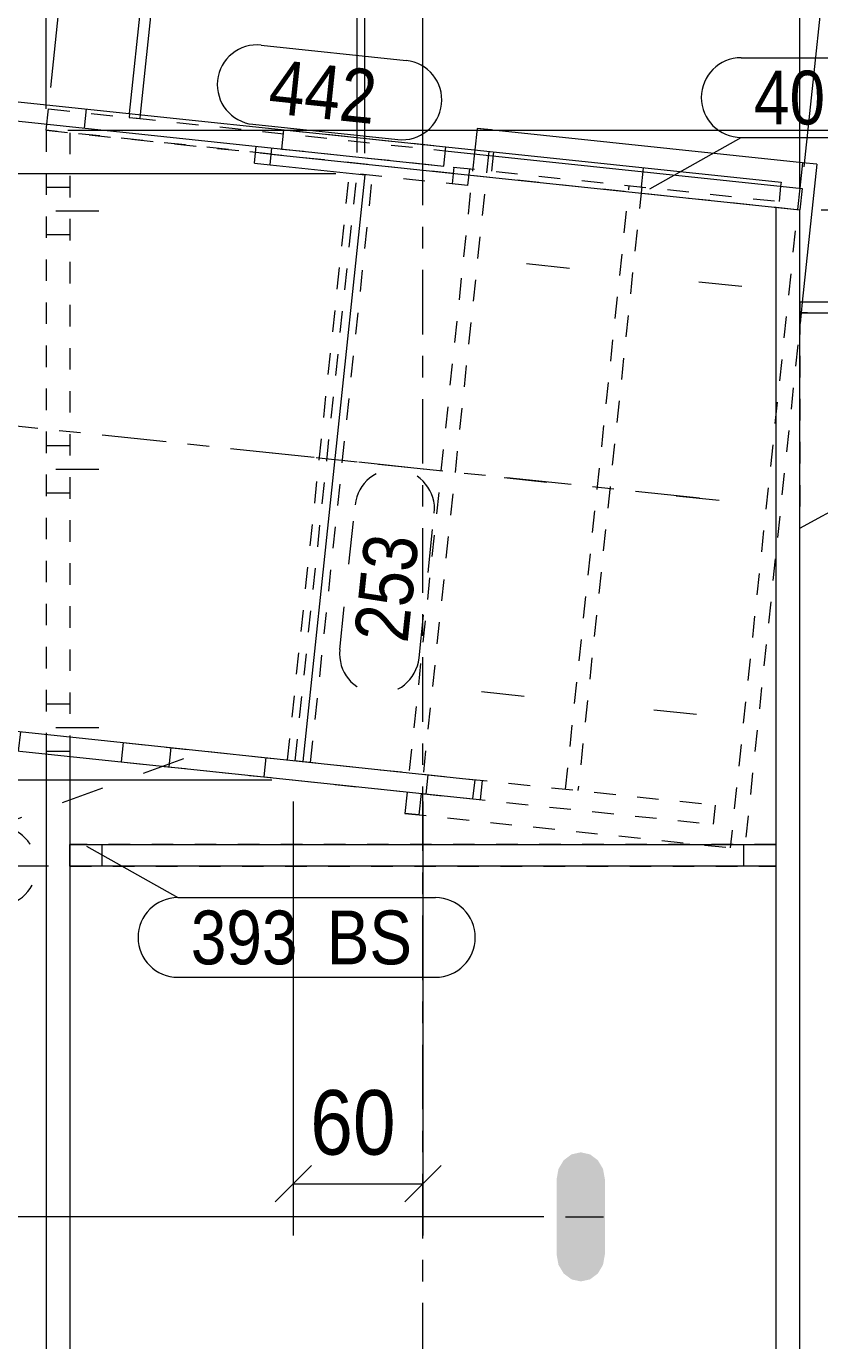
# Model space of a CAD drawing. Header units: millimetres. Extents: x 2 to 825, y 1 to 579.
# Drawn here: x 356.2 to 393.1, y 436.9 to 498 of the extents above; entities that cross this region are included whole.
import ezdxf

# ---------------------------------------------------------------- set-up
doc = ezdxf.new("R2010")
doc.units = ezdxf.units.MM
for name, pattern in [('XKITLINE00', [0]), ('XKITLINE01', [4, 1, -1, 1, -1]), ('XKITLINE02', [4, 2, -2]), ('XKITLINE03', [6, 3, -1, 1, -1])]:
    doc.linetypes.add(name, pattern=pattern)
for name, color, linetype, lineweight in [('Bolt', 3, 'Continuous', 0), ('Dimensions', 7, 'Continuous', 0), ('Part', 2, 'Continuous', 0), ('PartMark', 7, 'Continuous', 0)]:
    doc.layers.add(name, color=color, linetype=linetype, lineweight=lineweight)
doc.styles.add('ARIAL', font='ARIAL.TTF')

# ---------------------------------------------------------------- blocks, each defined once
blk = doc.blocks.new('*A33')
at = {"layer": 'Bolt', "color": 3, "linetype": 'XKITLINE02', "lineweight": 0}
for p, q in [((379.475, 486.988), (382.15, 486.705)), ((387.475, 486.144), (390.15, 485.862)), ((378.426, 477.043), (381.101, 476.761)), ((386.426, 476.199), (389.101, 475.917)), ((377.377, 467.098), (380.052, 466.816)), ((385.377, 466.254), (388.052, 465.972))]:
    blk.add_line(p, q, dxfattribs=at)
blk = doc.blocks.new('*A35')
at = {"layer": 'Part', "color": 7, "linetype": 'XKITLINE03', "lineweight": 0}
blk.add_line((374.661, 387.694), (374.661, 501.333), dxfattribs=at)
at = {"layer": 'Part', "color": 7, "linetype": 'XKITLINE01', "lineweight": 0}
for p, q in [((357.161, 493.179), (391.061, 489.603)), ((357.161, 493.179), (357.161, 464.202)), ((358.261, 493.063), (358.261, 464.086))]:
    blk.add_line(p, q, dxfattribs=at)
at = {"layer": 'Part', "color": 2, "linetype": 'XKITLINE00', "lineweight": 0}
for p, q in [((391.061, 387.694), (391.061, 489.603)), ((391.061, 489.603), (392.161, 489.487)), ((392.161, 387.694), (392.161, 489.487)), ((357.161, 464.202), (357.161, 387.694)), ((358.261, 464.086), (358.261, 387.694))]:
    blk.add_line(p, q, dxfattribs=at)
blk = doc.blocks.new('*A37')
at = {"layer": 'Part', "color": 7, "linetype": 'XKITLINE01', "lineweight": 0}
for p, q in [((357.161, 493.179), (357.266, 494.173)), ((357.266, 494.173), (375.698, 492.229)), ((367.61, 492.077), (357.161, 493.179))]:
    blk.add_line(p, q, dxfattribs=at)
at = {"layer": 'Part', "color": 2, "linetype": 'XKITLINE00', "lineweight": 0}
for p, q in [((367.61, 492.077), (392.161, 489.487)), ((375.698, 492.229), (392.266, 490.481)), ((392.266, 490.481), (392.161, 489.487))]:
    blk.add_line(p, q, dxfattribs=at)
blk = doc.blocks.new('*A38')
at = {"layer": 'Part', "color": 2, "linetype": 'XKITLINE00', "lineweight": 0}
for p, q in [((358.261, 459.99), (391.061, 459.99)), ((391.061, 458.99), (358.261, 458.99))]:
    blk.add_line(p, q, dxfattribs=at)
at = {"layer": 'Part', "color": 7, "linetype": 'XKITLINE01', "lineweight": 0}
for p, q in [((358.261, 458.99), (358.261, 459.99)), ((359.761, 458.99), (359.761, 459.99)), ((389.561, 458.99), (389.561, 459.99)), ((391.061, 458.99), (391.061, 459.99))]:
    blk.add_line(p, q, dxfattribs=at)
blk = doc.blocks.new('*A39')
at = {"layer": 'Part', "color": 7, "linetype": 'XKITLINE01', "lineweight": 0}
for p, q in [((391.061, 459.99), (358.261, 459.99)), ((358.261, 459.99), (358.261, 458.99)), ((359.761, 458.99), (359.761, 459.99)), ((389.561, 458.99), (389.561, 459.99)), ((391.061, 458.99), (391.061, 459.99)), ((358.261, 458.99), (391.061, 458.99))]:
    blk.add_line(p, q, dxfattribs=at)
blk = doc.blocks.new('*A41')
at = {"layer": 'Part', "color": 7, "linetype": 'XKITLINE01', "lineweight": 0}
for p, q in [((410.526, 484.698), (392.161, 484.697)), ((392.161, 484.697), (392.161, 474.697)), ((410.525, 484.697), (410.526, 484.698)), ((410.526, 484.698), (410.525, 484.697))]:
    blk.add_line(p, q, dxfattribs=at)
at = {"layer": 'Part', "color": 2, "linetype": 'XKITLINE00', "lineweight": 0}
blk.add_line((392.161, 474.697), (410.525, 484.697), dxfattribs=at)
blk = doc.blocks.new('*A42')
at = {"layer": 'Part', "color": 2, "linetype": 'XKITLINE00', "lineweight": 0}
for p, q in [((413.361, 485.197), (392.161, 485.197)), ((400.176, 484.697), (400.176, 485.197)), ((419.614, 485.197), (413.809, 485.197)), ((413.809, 484.697), (413.809, 485.197)), ((419.614, 484.697), (419.614, 485.197)), ((392.161, 484.697), (419.614, 484.697))]:
    blk.add_line(p, q, dxfattribs=at)
at = {"layer": 'Part', "color": 7, "linetype": 'XKITLINE01', "lineweight": 0}
for p, q in [((392.161, 485.197), (392.161, 484.697)), ((401.511, 484.697), (401.511, 485.197)), ((413.809, 485.197), (413.361, 485.197))]:
    blk.add_line(p, q, dxfattribs=at)
blk = doc.blocks.new('*A43')
at = {"layer": 'Part', "color": 2, "linetype": 'XKITLINE00', "lineweight": 0}
for p, q in [((361.029, 493.961), (362.897, 511.679)), ((363.395, 511.627), (361.526, 493.909)), ((362.897, 511.679), (363.395, 511.627))]:
    blk.add_line(p, q, dxfattribs=at)
at = {"layer": 'Part', "color": 7, "linetype": 'XKITLINE01', "lineweight": 0}
for p, q in [((361.029, 493.961), (361.009, 493.778)), ((361.009, 493.778), (361.506, 493.726)), ((361.526, 493.909), (361.506, 493.726))]:
    blk.add_line(p, q, dxfattribs=at)
blk = doc.blocks.new('*A62')
at = {"layer": 'Part', "color": 7, "linetype": 'XKITLINE01', "lineweight": 0}
for p, q in [((341.483, 496.023), (341.389, 495.128)), ((355.706, 494.522), (341.483, 496.023)), ((341.389, 495.128), (355.612, 493.627)), ((344.809, 466.41), (347.767, 494.455)), ((345.387, 466.349), (348.345, 494.394)), ((354.723, 493.721), (354.817, 494.616)), ((358.934, 493.277), (359.028, 494.172)), ((366.835, 491.656), (366.917, 492.435)), ((366.835, 491.656), (367.558, 491.579)), ((368.372, 463.925), (371.248, 491.19)), ((338.336, 466.188), (338.431, 467.083)), ((338.431, 467.083), (352.653, 465.583)), ((338.336, 466.188), (352.559, 464.688)), ((344.809, 466.41), (351.985, 465.653)), ((351.67, 464.782), (351.765, 465.677)), ((351.89, 464.758), (352.559, 464.688)), ((355.882, 464.337), (355.976, 465.232)), ((362.87, 463.6), (362.964, 464.495)), ((367.283, 463.135), (367.377, 464.03))]:
    blk.add_line(p, q, dxfattribs=at)
at = {"layer": 'Part', "color": 2, "linetype": 'XKITLINE00', "lineweight": 0}
for p, q in [((355.706, 494.522), (375.717, 492.412)), ((355.612, 493.627), (375.623, 491.517)), ((367.558, 491.579), (367.64, 492.359)), ((375.623, 491.517), (375.717, 492.412)), ((367.558, 491.579), (371.971, 491.114)), ((369.095, 463.849), (371.971, 491.114)), ((352.653, 465.583), (377.078, 463.007)), ((352.559, 464.688), (376.983, 462.112)), ((376.983, 462.112), (377.078, 463.007))]:
    blk.add_line(p, q, dxfattribs=at)
at = {"layer": 'Part', "color": 7, "linetype": 'XKITLINE03', "lineweight": 0}
blk.add_line((374.671, 477.439), (342.118, 480.872), dxfattribs=at)
blk = doc.blocks.new('*A63')
at = {"layer": 'Part', "color": 7, "linetype": 'XKITLINE01', "lineweight": 0}
for p, q in [((368.11, 492.309), (368.204, 493.204)), ((368.204, 493.204), (375.717, 492.412)), ((368.11, 492.309), (391.196, 489.874)), ((377.862, 491.28), (377.957, 492.175)), ((368.721, 463.888), (371.597, 491.153)), ((369.444, 463.812), (372.32, 491.077)), ((376.733, 490.611), (371.597, 491.153)), ((376.092, 491.467), (376.01, 490.688)), ((376.815, 491.391), (376.733, 490.611)), ((384.873, 491.261), (384.798, 490.549)), ((381.282, 462.563), (384.24, 490.608)), ((384.818, 490.547), (381.86, 462.502)), ((391.271, 490.586), (391.196, 489.874)), ((360.738, 464.73), (360.644, 463.835)), ((360.738, 464.73), (388.238, 461.83)), ((360.644, 463.835), (388.144, 460.935)), ((374.81, 462.341), (374.904, 463.236)), ((377.333, 462.075), (377.427, 462.97)), ((388.238, 461.83), (388.144, 460.935))]:
    blk.add_line(p, q, dxfattribs=at)
at = {"layer": 'Part', "color": 2, "linetype": 'XKITLINE00', "lineweight": 0}
for p, q in [((375.717, 492.412), (391.291, 490.769)), ((384.893, 491.444), (384.873, 491.261)), ((391.291, 490.769), (391.271, 490.586))]:
    blk.add_line(p, q, dxfattribs=at)
at = {"layer": 'Part', "color": 7, "linetype": 'XKITLINE03', "lineweight": 0}
blk.add_line((387.509, 476.085), (366.103, 478.343), dxfattribs=at)
blk = doc.blocks.new('*A64')
at = {"layer": 'Part', "color": 7, "linetype": 'XKITLINE01', "lineweight": 0}
for p, q in [((374.485, 461.37), (377.842, 493.193)), ((377.842, 493.193), (377.173, 493.264)), ((377.068, 492.269), (373.816, 461.44)), ((392.16, 490.493), (388.928, 459.846)), ((392.278, 485.197), (389.596, 459.776)), ((374.485, 461.37), (373.816, 461.44)), ((373.816, 461.44), (389.596, 459.776))]:
    blk.add_line(p, q, dxfattribs=at)
at = {"layer": 'Part', "color": 2, "linetype": 'XKITLINE00', "lineweight": 0}
for p, q in [((377.173, 493.264), (377.068, 492.269)), ((392.285, 491.67), (377.173, 493.264)), ((392.285, 491.67), (392.16, 490.493)), ((392.953, 491.599), (392.285, 491.67)), ((392.953, 491.599), (392.278, 485.197))]:
    blk.add_line(p, q, dxfattribs=at)
blk = doc.blocks.new('*A66')
at = {"layer": 'Bolt'}
blk.add_hatch(color=3, dxfattribs=at).paths.add_polyline_path([(381.988, 439.694), (381.56, 439.789), (381.196, 440.06), (380.953, 440.466), (380.868, 440.944), (380.868, 444.444), (380.953, 444.923), (381.196, 445.328), (381.56, 445.599), (381.988, 445.694), (382.417, 445.599), (382.78, 445.328), (383.023, 444.923), (383.108, 444.444), (383.108, 440.944), (383.023, 440.466), (382.78, 440.06), (382.417, 439.789)], flags=17)
at = {"layer": 'Bolt', "color": 3, "linetype": 'XKITLINE00', "lineweight": 0}
blk.add_line((381.274, 442.694), (383.049, 442.694), dxfattribs=at)
blk = doc.blocks.new('*A67')
at = {"layer": 'Bolt', "color": 3, "linetype": 'XKITLINE02', "lineweight": 0}
for p, q in [((358.261, 490.516), (357.161, 490.516)), ((358.261, 490.516), (357.161, 490.516)), ((359.611, 489.416), (353.611, 489.416)), ((359.611, 489.416), (353.611, 489.416)), ((358.261, 488.316), (357.161, 488.316)), ((358.261, 488.316), (357.161, 488.316)), ((358.261, 478.516), (357.161, 478.516)), ((358.261, 478.516), (357.161, 478.516)), ((359.611, 477.416), (353.611, 477.416)), ((359.611, 477.416), (353.611, 477.416)), ((358.261, 476.316), (357.161, 476.316)), ((358.261, 476.316), (357.161, 476.316)), ((358.261, 466.516), (357.161, 466.516)), ((358.261, 466.516), (357.161, 466.516)), ((359.611, 465.416), (353.611, 465.416)), ((359.611, 465.416), (353.611, 465.416)), ((358.261, 464.316), (357.161, 464.316)), ((358.261, 464.316), (357.161, 464.316))]:
    blk.add_line(p, q, dxfattribs=at)
blk = doc.blocks.new('*A189')
at = {"layer": 'Dimensions', "color": 7, "linetype": 'XKITLINE00', "lineweight": 0}
blk.add_line((380.274, 442.694), (255.811, 442.694), dxfattribs=at)
blk = doc.blocks.new('*A190')
at = {"layer": 'Dimensions', "color": 7, "linetype": 'XKITLINE00', "lineweight": 0}
blk.add_line((357.261, 458.99), (275.811, 458.99), dxfattribs=at)
blk = doc.blocks.new('*A191')
at = {"layer": 'Dimensions', "color": 7, "linetype": 'XKITLINE00', "lineweight": 0}
for p, q in [((367.639, 462.992), (275.811, 462.992)), ((357.261, 458.99), (275.811, 458.99))]:
    blk.add_line(p, q, dxfattribs=at)
blk = doc.blocks.new('*A192')
at = {"layer": 'Dimensions', "color": 7, "linetype": 'XKITLINE00', "lineweight": 0}
for p, q in [((370.609, 491.152), (275.811, 491.152)), ((367.639, 462.992), (275.811, 462.992))]:
    blk.add_line(p, q, dxfattribs=at)
blk = doc.blocks.new('*A209')
at = {"layer": 'Dimensions', "color": 7, "linetype": 'XKITLINE00', "lineweight": 0}
blk.add_line((358.161, 493.179), (481.061, 493.179), dxfattribs=at)
blk = doc.blocks.new('*A210')
at = {"layer": 'Dimensions', "color": 7, "linetype": 'XKITLINE00', "lineweight": 0}
for p, q in [((357.371, 495.168), (363.21, 550.527)), ((363.002, 512.673), (366.953, 550.132)), ((363.844, 548.447), (361.979, 546.938)), ((367.587, 548.053), (365.721, 546.543)), ((362.911, 547.693), (366.654, 547.298))]:
    blk.add_line(p, q, dxfattribs=at)
at = {"layer": 'Dimensions', "color": 3}
for p in [(362.911, 547.693), (366.654, 547.298)]:
    blk.add_point(p, dxfattribs=at)
at = {"layer": 'Dimensions', "color": 3, "style": 'ARIAL', "width": 0.85}
for s, rotation, p in [('38', -6.02179, (362.712, 549.071)), ('352', 83.97842, (360.812, 539.225)), ('314', 83.97842, (363.579, 529.582))]:
    blk.add_text(s, height=3, rotation=rotation, dxfattribs=at).set_placement(p)
blk = doc.blocks.new('*A211')
at = {"layer": 'Dimensions', "color": 7, "linetype": 'XKITLINE00', "lineweight": 0}
for p, q in [((363.002, 512.673), (366.953, 550.132)), ((392.371, 491.476), (398.383, 548.476)), ((367.587, 548.053), (365.721, 546.543)), ((366.654, 547.298), (397.911, 544.001)), ((392.371, 491.476), (398.21, 546.835)), ((390.73, 544.758), (397.911, 544.001)), ((395.478, 544.76), (397.911, 544.001)), ((398.844, 544.756), (396.979, 543.246)), ((395.373, 543.766), (397.911, 544.001))]:
    blk.add_line(p, q, dxfattribs=at)
at = {"layer": 'Dimensions', "color": 3}
for p in [(366.654, 547.298), (397.911, 544.001)]:
    blk.add_point(p, dxfattribs=at)
at = {"layer": 'Dimensions', "color": 7}
blk.add_point((397.911, 544.001), dxfattribs=at)
at = {"layer": 'Dimensions', "color": 3, "style": 'ARIAL', "width": 0.85}
for s, p in [('314', (379.105, 547.342)), ('RD', (390.855, 545.952))]:
    blk.add_text(s, height=3, rotation=-6.02179, dxfattribs=at).set_placement(p)
blk = doc.blocks.new('*A212')
at = {"layer": 'Dimensions', "color": 7, "linetype": 'XKITLINE00', "lineweight": 0}
for p, q in [((374.661, 492.333), (374.661, 527.084)), ((413.809, 506.147), (413.809, 527.084)), ((375.51, 525.083), (373.813, 523.386)), ((414.657, 525.083), (412.96, 523.386)), ((374.661, 524.234), (413.809, 524.234))]:
    blk.add_line(p, q, dxfattribs=at)
at = {"layer": 'Dimensions', "color": 3}
for p in [(374.661, 524.234), (413.809, 524.234)]:
    blk.add_point(p, dxfattribs=at)
at = {"layer": 'Dimensions', "color": 3, "style": 'ARIAL', "width": 0.85}
blk.add_text('391', height=3, dxfattribs=at).set_placement((390.897, 525.584))
blk = doc.blocks.new('*A214')
at = {"layer": 'Dimensions', "color": 7, "linetype": 'XKITLINE00', "lineweight": 0}
for p, q in [((368.639, 461.992), (368.639, 441.834)), ((374.661, 461.992), (374.661, 441.834)), ((369.488, 445.083), (367.791, 443.386)), ((375.51, 445.083), (373.813, 443.386)), ((368.639, 444.234), (374.661, 444.234))]:
    blk.add_line(p, q, dxfattribs=at)
at = {"layer": 'Dimensions', "color": 3}
for p in [(368.639, 444.234), (374.661, 444.234)]:
    blk.add_point(p, dxfattribs=at)
at = {"layer": 'Dimensions', "color": 3, "style": 'ARIAL', "width": 0.85}
blk.add_text('60', height=3, dxfattribs=at).set_placement((369.425, 445.584))
blk = doc.blocks.new('*A215')
at = {"layer": 'Dimensions', "color": 7, "linetype": 'XKITLINE00', "lineweight": 0}
for p, q in [((371.609, 492.152), (371.609, 539.084)), ((371.958, 492.115), (371.958, 539.084)), ((372.458, 537.083), (370.761, 535.386)), ((372.807, 537.083), (371.11, 535.386)), ((371.609, 536.234), (371.958, 536.234))]:
    blk.add_line(p, q, dxfattribs=at)
at = {"layer": 'Dimensions', "color": 3}
for p in [(371.609, 536.234), (371.958, 536.234)]:
    blk.add_point(p, dxfattribs=at)
at = {"layer": 'Dimensions', "color": 3, "style": 'ARIAL', "width": 0.85}
blk.add_text('3', height=3, dxfattribs=at).set_placement((370.671, 537.584))
blk = doc.blocks.new('*A216')
at = {"layer": 'Dimensions', "color": 7, "linetype": 'XKITLINE00', "lineweight": 0}
for p, q in [((371.958, 492.115), (371.958, 538.634)), ((374.661, 492.333), (374.661, 538.634)), ((372.807, 537.083), (371.11, 535.386)), ((375.51, 537.083), (373.813, 535.386)), ((371.958, 536.234), (374.661, 536.234))]:
    blk.add_line(p, q, dxfattribs=at)
at = {"layer": 'Dimensions', "color": 3}
for p in [(371.958, 536.234), (374.661, 536.234)]:
    blk.add_point(p, dxfattribs=at)
at = {"layer": 'Dimensions', "color": 3, "style": 'ARIAL', "width": 0.85}
blk.add_text('27', height=3, dxfattribs=at).set_placement((371.085, 531.884))
blk = doc.blocks.new('*A217')
at = {"layer": 'Dimensions', "color": 7, "linetype": 'XKITLINE00', "lineweight": 0}
for p, q in [((445.813, 494.027), (447.51, 492.33)), ((358.161, 493.179), (449.061, 493.179)), ((446.661, 489.487), (446.661, 493.179)), ((445.813, 490.335), (447.51, 488.638)), ((393.161, 489.487), (449.061, 489.487))]:
    blk.add_line(p, q, dxfattribs=at)
at = {"layer": 'Dimensions', "color": 3}
for p in [(446.661, 493.179), (446.661, 489.487)]:
    blk.add_point(p, dxfattribs=at)
at = {"layer": 'Dimensions', "color": 3, "style": 'ARIAL', "width": 0.85}
for s, p in [('11285', (417.136, 494.379)), ('11248', (429.736, 490.687))]:
    blk.add_text(s, height=3, dxfattribs=at).set_placement(p)
blk.add_text('37', height=3, rotation=90.00021, dxfattribs=at).set_placement((445.311, 489.108))
blk = doc.blocks.new('*A218')
at = {"layer": 'Dimensions', "color": 7, "linetype": 'XKITLINE00', "lineweight": 0}
for p, q in [((357.161, 494.179), (357.161, 523.084)), ((374.661, 492.333), (374.661, 523.084)), ((358.01, 521.083), (356.313, 519.386)), ((375.51, 521.083), (373.813, 519.386)), ((357.161, 520.234), (374.661, 520.234))]:
    blk.add_line(p, q, dxfattribs=at)
at = {"layer": 'Dimensions', "color": 3}
for p in [(357.161, 520.234), (374.661, 520.234)]:
    blk.add_point(p, dxfattribs=at)
at = {"layer": 'Dimensions', "color": 3, "style": 'ARIAL', "width": 0.85}
blk.add_text('175', height=3, dxfattribs=at).set_placement((362.574, 521.584))
blk = doc.blocks.new('*A219')
at = {"layer": 'Dimensions', "color": 7, "linetype": 'XKITLINE00', "lineweight": 0}
for p, q in [((374.661, 492.333), (374.661, 523.084)), ((392.161, 490.487), (392.161, 523.084)), ((375.51, 521.083), (373.813, 519.386)), ((393.01, 521.083), (391.313, 519.386)), ((374.661, 520.234), (392.161, 520.234))]:
    blk.add_line(p, q, dxfattribs=at)
at = {"layer": 'Dimensions', "color": 3}
for p in [(374.661, 520.234), (392.161, 520.234)]:
    blk.add_point(p, dxfattribs=at)
at = {"layer": 'Dimensions', "color": 3, "style": 'ARIAL', "width": 0.85}
blk.add_text('175', height=3, dxfattribs=at).set_placement((380.074, 521.584))
blk = doc.blocks.new('*A223')
at = {"layer": 'PartMark', "color": 7, "linetype": 'XKITLINE02', "lineweight": 0}
for p, q in [((370.797, 469.049), (371.507, 475.774)), ((374.477, 468.661), (375.187, 475.386))]:
    blk.add_line(p, q, dxfattribs=at)
for centre, start, end in [((373.347, 475.58), 353.97836, 173.97836), ((372.637, 468.855), 173.97836, 353.97836)]:
    blk.add_arc(centre, 1.85, start, end, dxfattribs=at)
at = {"layer": 'PartMark', "color": 3, "style": 'ARIAL', "width": 0.85}
blk.add_text('253', height=2.5, rotation=83.97842, dxfattribs=at).set_placement((373.943, 469.32))
blk = doc.blocks.new('*A224')
at = {"layer": 'PartMark', "color": 7, "linetype": 'XKITLINE02', "lineweight": 0}
for p, q in [((363.54, 463.982), (354.88, 460.832)), ((348.117, 460.832), (354.88, 460.832)), ((348.117, 457.132), (354.88, 457.132))]:
    blk.add_line(p, q, dxfattribs=at)
for centre, start, end in [((348.117, 458.982), 90, 270), ((354.88, 458.982), 270, 90)]:
    blk.add_arc(centre, 1.85, start, end, dxfattribs=at)
at = {"layer": 'PartMark', "color": 3, "style": 'ARIAL', "width": 0.85}
blk.add_text('437', height=2.5, dxfattribs=at).set_placement((348.717, 457.732))
blk = doc.blocks.new('*A225')
at = {"layer": 'PartMark', "color": 7, "linetype": 'XKITLINE00', "lineweight": 0}
for p, q in [((367.153, 497.136), (373.878, 496.427)), ((366.765, 493.457), (373.49, 492.747))]:
    blk.add_line(p, q, dxfattribs=at)
for centre, start, end in [((366.959, 495.296), 83.9789, 263.9789), ((373.684, 494.587), 263.9789, 83.9789)]:
    blk.add_arc(centre, 1.85, start, end, dxfattribs=at)
at = {"layer": 'PartMark', "color": 3, "style": 'ARIAL', "width": 0.85}
blk.add_text('442', height=2.5, rotation=-6.02179, dxfattribs=at).set_placement((367.424, 493.99))
blk = doc.blocks.new('*A231')
at = {"layer": 'PartMark', "color": 7, "linetype": 'XKITLINE00', "lineweight": 0}
for p, q in [((389.434, 496.549), (396.196, 496.549)), ((385.191, 490.457), (389.434, 492.849)), ((389.434, 492.849), (396.196, 492.849))]:
    blk.add_line(p, q, dxfattribs=at)
for centre, start, end in [((389.434, 494.699), 90, 270), ((396.196, 494.699), 270, 90)]:
    blk.add_arc(centre, 1.85, start, end, dxfattribs=at)
at = {"layer": 'PartMark', "color": 3, "style": 'ARIAL', "width": 0.85}
blk.add_text('408', height=2.5, dxfattribs=at).set_placement((390.034, 493.449))
blk = doc.blocks.new('*A236')
at = {"layer": 'PartMark', "color": 7, "linetype": 'XKITLINE00', "lineweight": 0}
for p, q in [((359.036, 459.921), (363.279, 457.528)), ((363.279, 457.528), (375.24, 457.528)), ((363.279, 453.828), (375.24, 453.828))]:
    blk.add_line(p, q, dxfattribs=at)
for centre, start, end in [((363.279, 455.678), 90, 270), ((375.24, 455.678), 270, 90)]:
    blk.add_arc(centre, 1.85, start, end, dxfattribs=at)
at = {"layer": 'PartMark', "color": 3, "style": 'ARIAL', "width": 0.85}
for s, p in [('393', (363.879, 454.428)), ('BS', (370.191, 454.428))]:
    blk.add_text(s, height=2.5, dxfattribs=at).set_placement(p)
blk = doc.blocks.new('*A249')
at = {"layer": 'Dimensions', "color": 7, "linetype": 'XKITLINE00', "lineweight": 0}
blk.add_line((380.274, 442.694), (255.811, 442.694), dxfattribs=at)
blk = doc.blocks.new('*A254')
at = {"layer": 'Dimensions', "color": 7, "linetype": 'XKITLINE00', "lineweight": 0}
blk.add_line((370.609, 491.152), (275.811, 491.152), dxfattribs=at)

msp = doc.modelspace()

# ---------------------------------------------------------------- block references
at = {"lineweight": 0}
for name in ['*A210', '*A211', '*A215', '*A216', '*A212', '*A218', '*A219', '*A43', '*A189', '*A254', '*A209', '*A217', '*A225', '*A231', '*A62', '*A192', '*A37', '*A63', '*A64', '*A67', '*A33', '*A42', '*A41', '*A223', '*A191', '*A224', '*A190', '*A214', '*A38', '*A39', '*A236', '*A249', '*A66']:
    msp.add_blockref(name, (0, 0), dxfattribs=at)
at = {"layer": 'Part', "lineweight": 0}
msp.add_blockref('*A35', (0, 0), dxfattribs=at)

doc.saveas('drawing.dxf')
